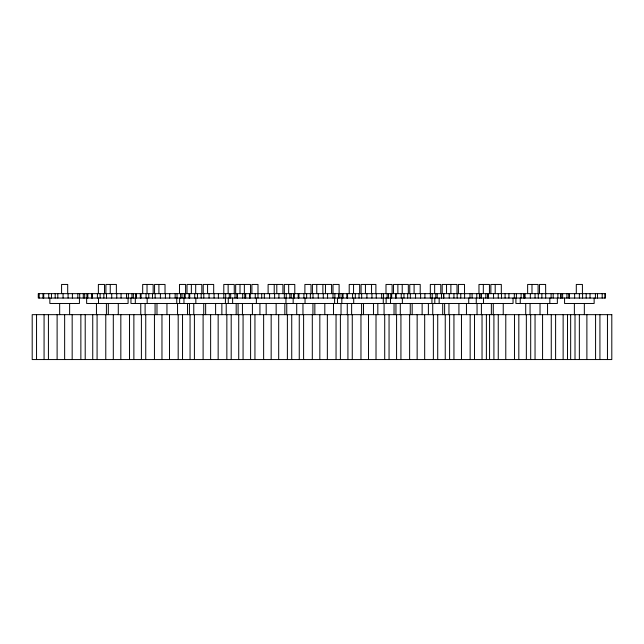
<?xml version="1.0" encoding="UTF-8"?>
<svg xmlns="http://www.w3.org/2000/svg" width="644" height="644" viewBox="0 0 644 644"><rect width="100%" height="100%" fill="white"/><g stroke="black" fill="none" stroke-linecap="round" stroke-linejoin="round"><path stroke-width="0.97" d="M607.453 314.658L607.453 359.553M604.837 293.648L604.837 298.051M602.196 293.648L602.196 298.051M599.926 314.658L599.926 359.553M597.495 293.648L597.495 298.051M595.579 314.658L595.579 359.553M595.418 293.648L595.418 298.051M594.146 298.051L594.146 303.477L564.571 303.477L564.571 298.051M590.025 293.648L590.025 298.051M586.885 314.658L586.885 359.553M586.185 293.648L586.185 298.051M584.341 303.477L584.341 314.658M582.587 293.648L582.587 298.051M582.418 293.648L582.418 284.447L576.299 284.447L576.299 293.648M579.359 293.648L579.359 298.051M579.359 314.658L579.359 359.553M575.011 314.658L575.011 359.553M574.649 293.648L574.649 298.051M574.376 303.477L574.376 314.658M570.664 314.658L570.664 359.553M569.264 293.648L569.264 298.051M568.942 293.648L568.942 298.051M567.485 314.658L567.485 359.553M566.937 293.648L566.937 298.051M563.138 314.658L563.138 359.553M562.631 293.648L562.631 298.051M561.19 293.648L561.222 298.051M560.521 293.648L560.521 298.051M557.881 293.648L557.881 298.051M557.358 298.051L557.358 303.477L515.908 303.477L515.908 298.051M555.611 314.658L555.611 359.553M553.18 293.648L553.18 298.051M551.264 314.658L551.264 359.553M551.095 293.648L551.095 298.051M549.831 298.051L549.831 303.477M547.553 303.477L547.553 314.658M545.71 298.051L545.629 284.447L539.511 284.447L539.511 293.648M542.57 314.658L542.57 359.553M541.87 293.648L541.87 298.051M540.026 303.477L540.026 314.658M538.271 293.648L538.271 298.051M538.102 293.648L538.102 284.447L527.637 284.447L527.637 293.648M535.043 293.648L535.043 298.051M535.043 314.658L535.043 359.553M531.984 284.447L531.984 293.648M530.696 314.658L530.696 359.553M530.334 293.648L530.334 298.051M530.06 303.477L530.06 314.658M526.349 314.658L526.349 359.553M525.713 303.477L525.713 314.658M524.949 293.648L524.949 298.051M524.627 293.648L524.627 298.051M524.401 293.648L524.401 298.051M523.733 293.648L523.733 298.051M521.093 293.648L521.093 298.051M520.255 298.051L520.255 303.477M518.822 314.658L518.822 359.553M516.391 293.648L516.391 298.051M514.476 314.658L514.476 359.553M514.315 293.648L514.315 298.051M513.043 298.051L513.043 303.477L130.957 303.477L130.957 298.051M508.921 293.648L508.921 298.051M505.781 314.658L505.781 359.553M505.081 293.648L505.081 298.051M503.238 303.477L503.238 314.658M501.483 293.648L501.483 298.051M501.314 293.648L501.314 284.447L490.849 284.447L490.849 293.648M498.255 293.648L498.255 298.051M498.255 314.658L498.255 359.553M495.196 284.447L495.196 293.648M493.908 314.658L493.908 359.553M493.546 293.648L493.546 298.051M493.272 303.477L493.272 314.658M491.364 303.477L491.364 314.658M489.561 314.658L489.561 359.553M489.44 293.648L489.44 284.447L478.975 284.447L478.975 293.648M488.16 293.648L488.16 298.051M487.838 293.648L487.838 298.051M486.381 314.658L486.381 359.553M485.834 293.648L485.834 298.051M483.467 298.051L483.467 303.477M483.322 284.447L483.322 293.648M482.034 314.658L482.034 359.553M481.527 293.648L481.527 298.051M481.398 303.477L481.398 314.658M480.118 293.648L480.086 298.051M479.418 293.648L479.418 298.051M477.051 303.477L477.051 314.658M476.777 293.648L476.777 298.051M476.254 298.051L476.254 303.477M474.507 314.658L474.507 359.553M472.076 293.648L472.076 298.051M470.16 314.658L470.16 359.553M469.991 293.648L469.991 298.051M468.727 298.051L468.727 303.477M466.449 303.477L466.449 314.658M464.606 293.648L464.606 298.051M464.525 293.648L464.525 284.447L458.407 284.447L458.407 293.648M461.466 314.658L461.466 359.553M460.766 293.648L460.766 298.051M458.922 303.477L458.922 314.658M457.168 293.648L457.168 298.051M456.999 293.648L456.999 284.447L442.186 284.447L442.186 293.648M453.94 293.648L453.94 298.051M453.94 314.658L453.94 359.553M450.881 284.447L450.881 293.648M449.593 314.658L449.593 359.553M449.23 293.648L449.23 298.051M448.957 303.477L448.957 314.658M446.534 284.447L446.534 293.648M445.246 314.658L445.246 359.553M444.61 303.477L444.61 314.658M443.845 293.648L443.845 298.051M443.523 293.648L443.523 298.051M442.702 303.477L442.702 314.658M441.518 293.648L441.518 298.051M440.778 293.648L440.778 284.447L430.313 284.447L430.337 298.051M439.152 298.051L439.152 303.477M437.719 314.658L437.719 359.553M437.204 293.648L437.204 298.051M435.803 293.648L435.803 298.051M434.805 298.051L434.805 303.477M434.66 284.447L434.66 293.648M433.372 314.658L433.372 359.553M432.736 303.477L432.736 314.658M432.204 293.648L432.204 298.051M431.939 298.051L431.939 303.477M428.389 303.477L428.389 314.658M424.903 293.648L424.903 298.051M424.678 314.658L424.678 359.553M422.134 303.477L422.134 314.658M420.596 293.648L420.596 298.051M420.21 293.648L420.21 284.447L409.745 284.447L409.745 293.648M417.151 314.658L417.151 359.553M415.573 293.648L415.573 298.051M414.092 284.447L414.092 293.648M412.168 303.477L412.168 314.658M410.325 293.648L410.325 298.051M410.26 303.477L410.26 314.658M409.624 314.658L409.624 359.553M408.336 293.648L408.336 284.447L393.524 284.447L393.524 293.648M407.692 293.648L407.692 298.051M403.965 293.648L403.965 298.051M402.363 298.051L402.363 303.477M402.218 284.447L402.218 293.648M401.244 293.648L401.244 298.051M400.93 314.658L400.93 359.553M400.294 303.477L400.294 314.658M397.871 284.447L397.871 293.648M396.583 314.658L396.583 359.553M396.229 293.648L396.229 298.051M395.947 303.477L395.947 314.658M395.521 293.648L395.521 298.051M394.039 303.477L394.039 314.658M392.116 293.648L392.116 284.447L385.998 284.447L385.998 293.648M391.673 293.648L391.673 298.051M390.779 293.648L390.779 298.051M390.489 298.051L390.489 303.477M389.057 314.658L389.057 359.553M388.541 293.648L388.541 298.051M387.141 293.648L387.141 298.051M386.142 298.051L386.142 303.477M384.709 314.658L384.709 359.553M384.074 303.477L384.074 314.658M383.542 293.648L383.542 298.051M383.277 298.051L383.277 303.477M381.675 293.648L381.675 298.051M377.819 303.477L377.819 314.658M376.241 293.648L376.241 298.051M375.895 293.648L375.895 284.447L361.083 284.447L361.083 293.648M376.016 314.658L376.016 359.553M373.472 303.477L373.472 314.658M371.934 293.648L371.934 298.051M371.548 284.447L371.548 293.648M368.489 314.658L368.489 359.553M366.911 293.648L366.911 298.051M365.43 284.447L365.43 293.648M363.506 303.477L363.506 314.658M361.662 293.648L361.662 298.051M361.598 303.477L361.598 314.658M360.962 314.658L360.962 359.553M359.674 293.648L359.674 284.447L349.209 284.447L349.209 293.648M359.03 293.648L359.03 298.051M355.303 293.648L355.303 298.051M353.701 298.051L353.701 303.477M353.556 284.447L353.556 293.648M352.582 293.648L352.582 298.051M352.268 314.658L352.268 359.553M351.632 303.477L351.632 314.658M347.921 314.658L347.921 359.553M347.567 293.648L347.567 298.051M347.285 303.477L347.285 314.658M346.858 293.648L346.858 298.051M343.011 293.648L343.011 298.051M342.117 293.648L342.117 298.051M341.827 298.051L341.827 303.477M341.03 303.477L341.03 314.658M340.394 314.658L340.394 359.553M339.879 293.648L339.879 298.051M339.106 293.648L339.106 284.447L332.988 284.447L333.012 298.051M338.478 293.648L338.478 298.051M337.48 298.051L337.48 303.477M336.047 314.658L336.047 359.553M334.88 293.648L334.88 298.051M334.614 298.051L334.614 303.477M333.503 303.477L333.503 314.658M331.579 293.648L331.579 284.447L312.421 284.447L312.421 293.648M327.579 293.648L327.579 298.051M327.353 314.658L327.353 359.553M325.462 284.447L325.462 293.648M324.809 303.477L324.809 314.658M323.272 293.648L323.272 298.051M322.886 284.447L322.886 293.648M319.827 314.658L319.827 359.553M318.249 293.648L318.249 298.051M316.768 284.447L316.768 293.648M314.844 303.477L314.844 314.658M313 293.648L313 298.051M312.936 303.477L312.936 314.658M312.3 314.658L312.3 359.553M311.012 293.648L311.012 284.447L304.894 284.447L304.894 293.648M310.368 293.648L310.368 298.051M306.641 293.648L306.641 298.051M305.039 298.051L305.039 303.477M303.92 293.648L303.92 298.051M303.606 314.658L303.606 359.553M302.97 303.477L302.97 314.658M299.259 314.658L299.259 359.553M298.905 293.648L298.905 298.051M298.196 293.648L298.196 298.051M296.715 303.477L296.715 314.658M294.791 293.648L294.791 284.447L284.326 284.447L284.35 298.051M294.348 293.648L294.348 298.051M293.455 293.648L293.455 298.051M293.165 298.051L293.165 303.477M291.732 314.658L291.732 359.553M291.217 293.648L291.217 298.051M289.816 293.648L289.816 298.051M288.673 284.447L288.673 293.648M287.385 314.658L287.385 359.553M286.749 303.477L286.749 314.658M286.218 293.648L286.218 298.051M285.952 298.051L285.952 303.477M284.841 303.477L284.841 314.658M282.917 293.648L282.917 284.447L268.105 284.447L268.105 293.648M278.916 293.648L278.916 298.051M278.691 314.658L278.691 359.553M276.799 284.447L276.799 293.648M276.147 303.477L276.147 314.658M274.61 293.648L274.61 298.051M274.223 284.447L274.223 293.648M271.164 314.658L271.164 359.553M269.586 293.648L269.586 298.051M266.181 303.477L266.181 314.658M264.338 293.648L264.338 298.051M263.637 314.658L263.637 359.553M261.706 293.648L261.706 298.051M259.926 303.477L259.926 314.658M257.978 298.051L258.002 284.447L251.885 284.447L251.885 293.648M256.376 298.051L256.376 303.477M255.257 293.648L255.257 298.051M254.944 314.658L254.944 359.553M252.4 303.477L252.4 314.658M250.597 314.658L250.597 359.553M250.476 293.648L250.476 284.447L235.664 284.447L235.664 293.648M250.242 293.648L250.242 298.051M249.534 293.648L249.534 298.051M245.686 293.648L245.686 298.051M244.792 293.648L244.792 298.051M244.358 284.447L244.358 293.648M243.07 314.658L243.07 359.553M242.708 293.648L242.708 298.051M242.434 303.477L242.434 314.658M240.011 284.447L240.011 293.648M238.723 314.658L238.723 359.553M238.087 303.477L238.087 314.658M237.322 293.648L237.322 298.051M237 293.648L237 298.051M236.179 303.477L236.179 314.658M234.996 293.648L234.996 298.051M234.255 293.648L234.255 284.447L223.79 284.447L223.814 298.051M232.629 298.051L232.629 303.477M231.196 314.658L231.196 359.553M230.681 293.648L230.681 298.051M229.28 293.648L229.28 298.051M228.282 298.051L228.282 303.477M228.137 284.447L228.137 293.648M226.849 314.658L226.849 359.553M226.213 303.477L226.213 314.658M225.682 293.648L225.682 298.051M225.416 298.051L225.416 303.477M221.866 303.477L221.866 314.658M218.38 293.648L218.38 298.051M218.155 314.658L218.155 359.553M215.611 303.477L215.611 314.658M214.074 293.648L214.074 298.051M213.687 293.648L213.687 284.447L203.222 284.447L203.222 293.648M210.628 314.658L210.628 359.553M209.05 293.648L209.05 298.051M207.569 284.447L207.569 293.648M205.645 303.477L205.645 314.658M203.802 293.648L203.802 298.051M203.737 303.477L203.737 314.658M203.102 314.658L203.102 359.553M201.814 293.648L201.814 284.447L187.002 284.447L187.002 293.648M201.17 293.648L201.17 298.051M197.442 293.648L197.442 298.051M195.84 298.051L195.84 303.477M195.696 284.447L195.696 293.648M194.721 293.648L194.721 298.051M194.407 314.658L194.407 359.553M193.772 303.477L193.772 314.658M191.349 284.447L191.349 293.648M190.061 314.658L190.061 359.553M189.706 293.648L189.706 298.051M189.425 303.477L189.425 314.658M188.998 293.648L188.998 298.051M187.517 303.477L187.517 314.658M185.593 293.648L185.593 284.447L179.475 284.447L179.475 293.648M185.15 293.648L185.15 298.051M184.256 293.648L184.256 298.051M183.967 298.051L183.967 303.477M182.534 314.658L182.534 359.553M182.019 293.648L182.019 298.051M180.618 293.648L180.618 298.051M179.62 298.051L179.62 303.477M178.187 314.658L178.187 359.553M177.551 303.477L177.551 314.658M177.02 293.648L177.02 298.051M176.754 298.051L176.754 303.477M175.152 293.648L175.152 298.051M169.718 293.648L169.718 298.051M169.493 314.658L169.493 359.553M166.949 303.477L166.949 314.658M165.411 293.648L165.411 298.051M165.025 293.648L165.025 284.447L154.56 284.447L154.56 293.648M161.966 314.658L161.966 359.553M160.388 293.648L160.388 298.051M158.907 284.447L158.907 293.648M156.983 303.477L156.983 314.658M155.14 293.648L155.14 298.051M155.075 303.477L155.075 314.658M154.439 314.658L154.439 359.553M153.151 293.648L153.151 284.447L142.686 284.447L142.686 293.648M152.507 293.648L152.507 298.051M148.78 293.648L148.78 298.051M147.178 298.051L147.178 303.477M147.033 284.447L147.033 293.648M146.059 293.648L146.059 298.051M145.745 314.658L145.745 359.553M145.109 303.477L145.109 314.658M141.398 314.658L141.398 359.553M141.044 293.648L141.044 298.051M140.762 303.477L140.762 314.658M140.336 293.648L140.336 298.051M136.488 293.648L136.488 298.051M135.594 293.648L135.594 298.051M135.304 298.051L135.304 303.477M133.872 314.658L133.872 359.553M133.356 293.648L133.356 298.051M131.956 293.648L131.956 298.051M129.525 314.658L129.525 359.553M128.357 293.648L128.357 298.051M128.092 298.051L128.092 303.477L86.642 303.477L86.642 298.051M126.49 293.648L126.49 298.051M121.056 293.648L121.056 298.051M120.831 314.658L120.831 359.553M118.287 303.477L118.287 314.658M116.749 293.648L116.749 298.051M116.363 293.648L116.363 284.447L105.898 284.447L105.898 293.648M113.304 314.658L113.304 359.553M111.726 293.648L111.726 298.051M110.245 284.447L110.245 293.648M108.321 303.477L108.321 314.658M106.477 293.648L106.477 298.051M106.413 303.477L106.413 314.658M105.777 314.658L105.777 359.553M104.489 293.648L104.489 284.447L98.371 284.447L98.371 293.648M103.845 293.648L103.845 298.051M100.118 293.648L100.118 298.051M98.516 298.051L98.516 303.477M97.397 293.648L97.397 298.051M97.083 314.658L97.083 359.553M96.447 303.477L96.447 314.658M92.736 314.658L92.736 359.553M92.382 293.648L92.382 298.051M91.673 293.648L91.673 298.051M87.826 293.648L87.826 298.051M86.932 293.648L86.932 298.051M85.209 314.658L85.209 359.553M84.694 293.648L84.694 298.051M83.293 293.648L83.293 298.051M80.862 314.658L80.862 359.553M79.695 293.648L79.695 298.051M79.429 298.051L79.429 303.477L49.854 303.477L49.854 298.051M77.827 293.648L77.827 298.051M72.394 293.648L72.394 298.051M72.168 314.658L72.168 359.553M69.624 303.477L69.624 314.658M68.087 293.648L68.087 298.051M67.701 293.648L67.701 284.447L61.583 284.447L61.583 293.648M64.642 314.658L64.642 359.553M63.064 293.648L63.064 298.051M59.659 303.477L59.659 314.658M57.815 293.648L57.815 298.051M57.115 314.658L57.115 359.553M55.183 293.648L55.183 298.051M51.456 293.648L51.456 298.051M48.735 293.648L48.735 298.051M48.421 314.658L48.421 359.553M44.074 314.658L44.074 359.553M43.72 293.648L43.72 298.051M43.011 293.648L43.011 298.051M39.163 293.648L39.163 298.051M36.547 314.658L36.547 359.553M605.505 293.648L38.27 293.648L38.27 298.051L605.505 298.051L605.505 293.648M611.8 314.658L32.2 314.658L32.2 359.553L611.8 359.553L611.8 314.658"/></g></svg>
